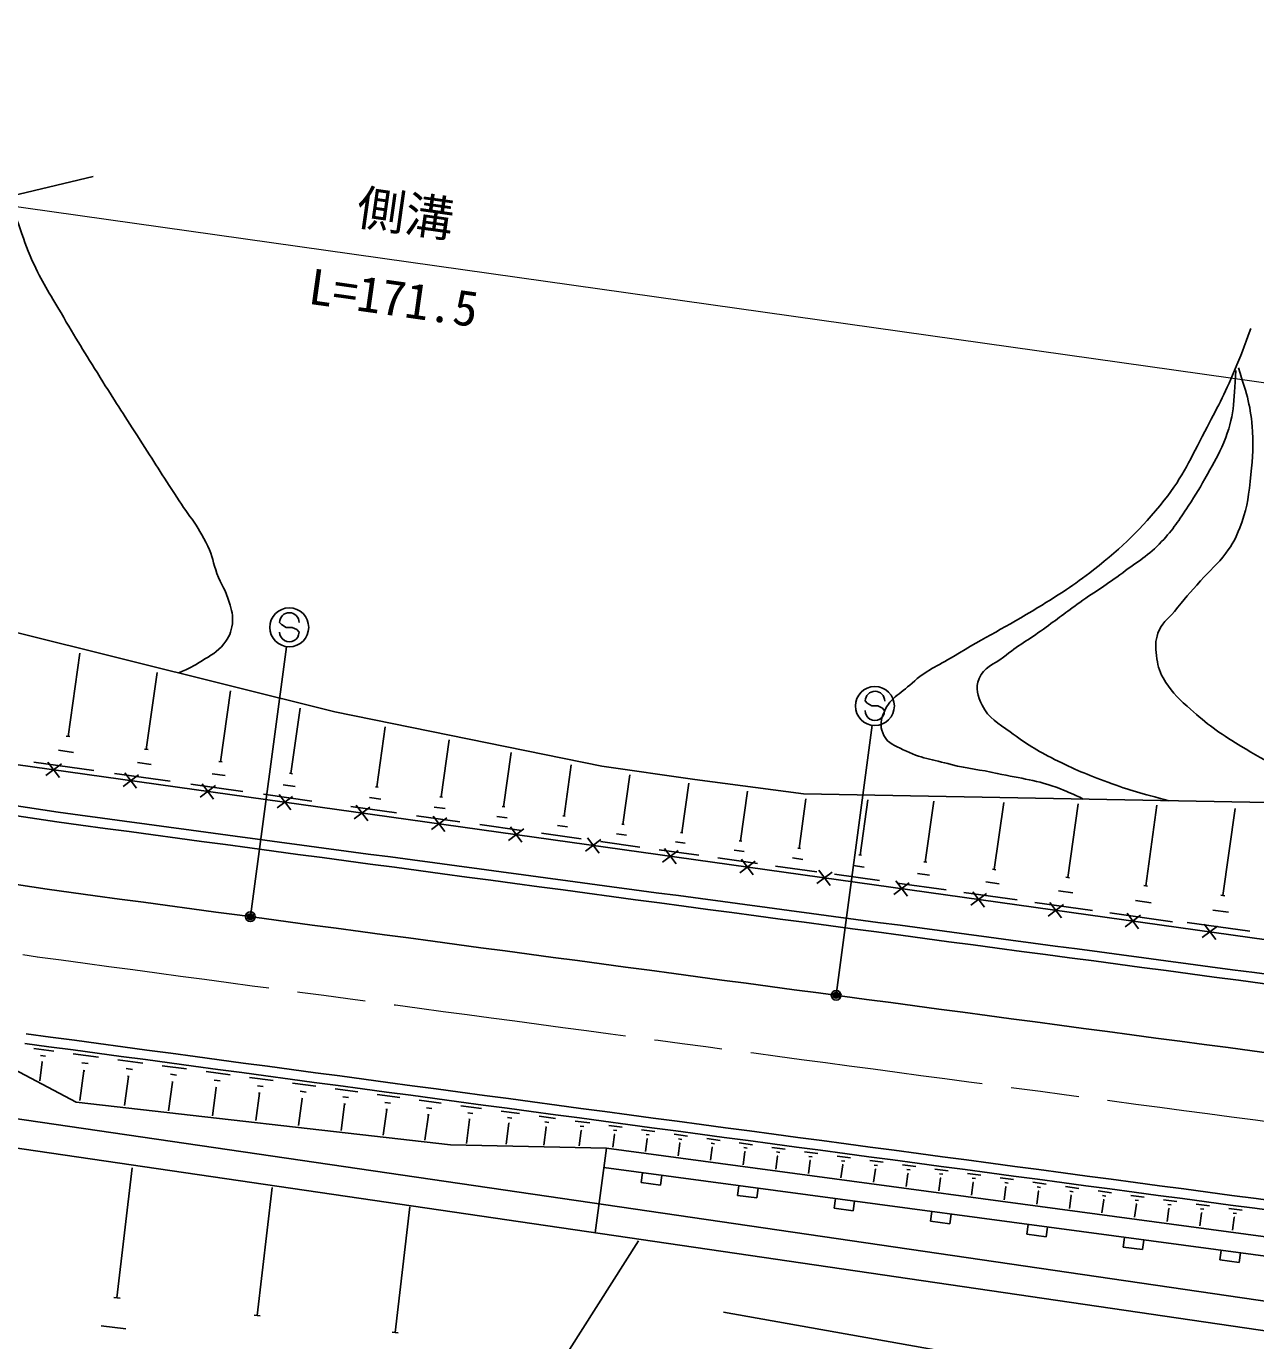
# Model space of a CAD drawing. Units: millimetres, scale not verified. Extents: x 0 to 700000, y -47500 to 447500.
# Drawn here: x 297565 to 360746, y 270808 to 338351 of the extents above; entities that cross this region are included whole.
import ezdxf
from ezdxf.enums import TextEntityAlignment as Align

# ---------------------------------------------------------------- set-up
doc = ezdxf.new("R2010")
doc.units = ezdxf.units.MM
doc.header["$LTSCALE"] = 1000
doc.header["$PDMODE"] = 32
doc.header["$PDSIZE"] = 500
doc.linetypes.add('CHAIN', pattern=[18.5, 12, -1.5, 3.5, -1.5])
for name, color, linetype, lineweight in [('M-STR-HTXT', 7, 'Continuous', 13), ('M-STR-STRC', 7, 'Continuous', 25), ('M-TTL-BAND', 7, 'Continuous', 25), ('S-TTL', 7, 'Continuous', 25)]:
    doc.layers.add(name, color=color, linetype=linetype, lineweight=lineweight)
doc.styles.add('@ＭＳ ゴシック', font='')
doc.styles.add('ＭＳ ゴシック', font='')
doc.styles.get('@ＭＳ ゴシック').set_extended_font_data('@MS Gothic')
doc.styles.get('ＭＳ ゴシック').set_extended_font_data('MS Gothic')

msp = doc.modelspace()

# ---------------------------------------------------------------- linework, layer by layer
at = {"layer": 'M-STR-HTXT'}
msp.add_line((402174, 314249), (231252, 338351), dxfattribs=at)
at = {"layer": 'M-STR-STRC'}
for p, q in [((310684, 307604), (310585, 307722)), ((310929, 307464), (310684, 307604)), ((311230, 307462), (310929, 307464)), ((311475, 307350), (311230, 307462)), ((311581, 307214), (311475, 307350)), ((309100, 292746), (310946, 306472)), ((340780, 303566), (340681, 303684)), ((341025, 303427), (340780, 303566)), ((341326, 303424), (341025, 303427)), ((341571, 303312), (341326, 303424)), ((341677, 303176), (341571, 303312)), ((339206, 288707), (341043, 302434))]:
    msp.add_line(p, q, dxfattribs=at)
for centre, radius in [((311079, 307463), 1000), ((341175, 303425), 1000), ((309080, 292597), 150), ((309080, 292597), 120), ((309080, 292597), 90), ((309080, 292597), 60), ((309080, 292597), 30), ((339186, 288558), 150), ((339186, 288558), 120), ((339186, 288558), 90), ((339186, 288558), 60), ((339186, 288558), 30)]:
    msp.add_circle(centre, radius, dxfattribs=at)
for centre, start, end in [((311085, 307718), 359.55488, 179.55488), ((311081, 307218), 179.55488, 359.55488), ((341181, 303680), 359.55488, 179.55488), ((341177, 303180), 179.55488, 359.55488)]:
    msp.add_arc(centre, 500, start, end, dxfattribs=at)
for p in [(309080, 292597), (339186, 288558)]:
    msp.add_point(p, dxfattribs=at)
at = {"layer": 'M-TTL-BAND', "color": 2, "linetype": 'CHAIN', "lineweight": 13}
msp.add_line((279105, 293452), (298134, 290539), dxfattribs=at)
msp.add_arc((6036222, 42866985), 42961371, 262.32441, 262.43011, dxfattribs=at)
at = {"layer": 'S-TTL'}
for p, q in [((259582, 320765), (301006, 330632)), ((214460, 311987), (363781, 291065)), ((238417, 306762), (299131, 297468)), ((238487, 307257), (299202, 297963)), ((313420, 303128), (297001, 307216)), ((299712, 301861), (300311, 306136)), ((303732, 301192), (304286, 305146)), ((307546, 300558), (308057, 304207)), ((237929, 303296), (298632, 294004)), ((311165, 299956), (311636, 303316)), ((327148, 300335), (313420, 303128)), ((315582, 299263), (316014, 302346)), ((299808, 301848), (299616, 301874)), ((318887, 298748), (319298, 301678)), ((299988, 301039), (299220, 301147)), ((303821, 301180), (303642, 301205)), ((307630, 300546), (307463, 300570)), ((322092, 298250), (322481, 301030)), ((301033, 300110), (297960, 300540)), ((298577, 299848), (299368, 300444)), ((299271, 299751), (298675, 300541)), ((304964, 299559), (302098, 299960)), ((302539, 299293), (303329, 299889)), ((303232, 299196), (302636, 299986)), ((303990, 300426), (303273, 300526)), ((307786, 299844), (307119, 299937)), ((311243, 299945), (311088, 299967)), ((325200, 297766), (325569, 300402)), ((331917, 299654), (327148, 300335)), ((308694, 299036), (306024, 299410)), ((306500, 298738), (307290, 299334)), ((307193, 298641), (306597, 299431)), ((311389, 299292), (310768, 299379)), ((315655, 299252), (315509, 299273)), ((328226, 297335), (328583, 299884)), ((331248, 296913), (331606, 299466)), ((337504, 298903), (331917, 299654)), ((312233, 298540), (309749, 298888)), ((310461, 298183), (311252, 298779)), ((311155, 298085), (310558, 298876)), ((315792, 298637), (315208, 298719)), ((318957, 298739), (318817, 298758)), ((334273, 296490), (334631, 299048)), ((337279, 296108), (337635, 298653)), ((381385, 298094), (337504, 298903)), ((340423, 295767), (340819, 298594)), ((316587, 297930), (314249, 298258)), ((314423, 297628), (315213, 298224)), ((315116, 297530), (314520, 298321)), ((319088, 298150), (318529, 298228)), ((322159, 298240), (322025, 298259)), ((343764, 295405), (344202, 298532)), ((347313, 295021), (347796, 298465)), ((351085, 294612), (351615, 298395)), ((355092, 294178), (355673, 298320)), ((359059, 293685), (359686, 298154)), ((319849, 297473), (317612, 297787)), ((318384, 297073), (319174, 297669)), ((319077, 296975), (318481, 297766)), ((323012, 297030), (320872, 297330)), ((322284, 297677), (321749, 297752)), ((323038, 296420), (322442, 297211)), ((325384, 297219), (324872, 297291)), ((325263, 297757), (325136, 297775)), ((328290, 297326), (328163, 297344)), ((322345, 296517), (323136, 297114)), ((326079, 296600), (324034, 296887)), ((326307, 295962), (327097, 296559)), ((327000, 295865), (326404, 296656)), ((328409, 296791), (327901, 296863)), ((331312, 296904), (331184, 296922)), ((329099, 296177), (327068, 296462)), ((332122, 295753), (330089, 296038)), ((330268, 295407), (331058, 296004)), ((330961, 295310), (330365, 296101)), ((331431, 296369), (330923, 296440)), ((334456, 295946), (333947, 296017)), ((334336, 296481), (334209, 296499)), ((337345, 296099), (337213, 296117)), ((335148, 295329), (333112, 295615)), ((334229, 294852), (335019, 295448)), ((334922, 294755), (334326, 295546)), ((338187, 294904), (336075, 295200)), ((337469, 295543), (336941, 295617)), ((340631, 295150), (340054, 295231)), ((340495, 295757), (340351, 295777)), ((343842, 295394), (343685, 295416)), ((338190, 294297), (338981, 294893)), ((338884, 294200), (338288, 294991)), ((341415, 294451), (339107, 294775)), ((343990, 294732), (343361, 294820)), ((347399, 295009), (347228, 295033)), ((351178, 294599), (350992, 294625)), ((342152, 293742), (342942, 294338)), ((342845, 293645), (342249, 294436)), ((344846, 293971), (342329, 294323)), ((348490, 293460), (345753, 293844)), ((346806, 293090), (346210, 293880)), ((347560, 294288), (346875, 294384)), ((351352, 293817), (350609, 293921)), ((355193, 294164), (354991, 294192)), ((346113, 293187), (346903, 293783)), ((352363, 292917), (349390, 293334)), ((350074, 292632), (350865, 293228)), ((350768, 292535), (350171, 293325)), ((355382, 293316), (354577, 293429)), ((359160, 293671), (358959, 293700)), ((356477, 292341), (353255, 292792)), ((354036, 292077), (354826, 292673)), ((354729, 291980), (354133, 292770)), ((359349, 292823), (358544, 292936)), ((360445, 291849), (357223, 292300)), ((357997, 291522), (358787, 292118)), ((358690, 291425), (358094, 292215)), ((295137, 285709), (300134, 283072)), ((298985, 285684), (297949, 285822)), ((298384, 285132), (298255, 284170)), ((298555, 285425), (298296, 285460)), ((298416, 285127), (298351, 285136)), ((301280, 285376), (299982, 285550)), ((300741, 285052), (300417, 285095)), ((303554, 285072), (302277, 285243)), ((300527, 284684), (300322, 283152)), ((300567, 284679), (300486, 284690)), ((302813, 284391), (302612, 282889)), ((303024, 284753), (302705, 284796)), ((302853, 284386), (302773, 284397)), ((305807, 284771), (304551, 284939)), ((305286, 284457), (304972, 284499)), ((308038, 284472), (306804, 284637)), ((305078, 284101), (304881, 282629)), ((305117, 284096), (305039, 284107)), ((307322, 283814), (307129, 282371)), ((307526, 284164), (307217, 284205)), ((307360, 283809), (307283, 283819)), ((310249, 284176), (309035, 284339)), ((309745, 283873), (309441, 283914)), ((312438, 283883), (311245, 284043)), ((314607, 283593), (313435, 283750)), ((300134, 283072), (319359, 280869)), ((309544, 283529), (309355, 282116)), ((309582, 283524), (309507, 283534)), ((311746, 283247), (311561, 281863)), ((311943, 283585), (311645, 283625)), ((311783, 283242), (311709, 283252)), ((314120, 283300), (313827, 283339)), ((316756, 283305), (315604, 283459)), ((316277, 283018), (315989, 283056)), ((318884, 283021), (317752, 283172)), ((294657, 282574), (369338, 271649)), ((313927, 282968), (313746, 281613)), ((313964, 282963), (313890, 282973)), ((316087, 282691), (315910, 281365)), ((316123, 282686), (316051, 282696)), ((318227, 282417), (318054, 281119)), ((318414, 282738), (318131, 282776)), ((318263, 282412), (318192, 282422)), ((320955, 282743), (319905, 282884)), ((320519, 282481), (320256, 282516)), ((322914, 282481), (321973, 282607)), ((324767, 282233), (323929, 282345)), ((320346, 282183), (320181, 280950)), ((320378, 282179), (320313, 282187)), ((322368, 281979), (322224, 280906)), ((322524, 282246), (322288, 282277)), ((322397, 281975), (322339, 281983)), ((324281, 281786), (324157, 280864)), ((324419, 282024), (324210, 282052)), ((324307, 281783), (324254, 281790)), ((326519, 281999), (325779, 282098)), ((326212, 281814), (326027, 281839)), ((328193, 281775), (327510, 281866)), ((294430, 281092), (369121, 270165)), ((326089, 281604), (325985, 280824)), ((326113, 281601), (326066, 281607)), ((327797, 281410), (327709, 280751)), ((327910, 281604), (327739, 281627)), ((327818, 281408), (327776, 281413)), ((329868, 281551), (329185, 281642)), ((329472, 281186), (329383, 280527)), ((329584, 281380), (329414, 281403)), ((329493, 281183), (329450, 281189)), ((331543, 281326), (330859, 281418)), ((331259, 281156), (331088, 281178)), ((333218, 281102), (332534, 281194)), ((319359, 280869), (327382, 280694)), ((327382, 280694), (326801, 276356)), ((327382, 280694), (372628, 274629)), ((331146, 280962), (331058, 280302)), ((331168, 280959), (331125, 280965)), ((332821, 280738), (332733, 280078)), ((332934, 280931), (332763, 280954)), ((332843, 280735), (332800, 280741)), ((334893, 280878), (334209, 280970)), ((334496, 280513), (334408, 279853)), ((334609, 280707), (334438, 280730)), ((334518, 280511), (334475, 280516)), ((336569, 280654), (335884, 280745)), ((336285, 280483), (336114, 280506)), ((338244, 280430), (337560, 280521)), ((302226, 273007), (303011, 279698)), ((327249, 279703), (372345, 273658)), ((336172, 280289), (336083, 279628)), ((336193, 280286), (336150, 280292)), ((337847, 280065), (337759, 279404)), ((337960, 280259), (337789, 280282)), ((337868, 280062), (337826, 280068)), ((339920, 280205), (339235, 280297)), ((339523, 279840), (339434, 279179)), ((339636, 280034), (339465, 280057)), ((339544, 279838), (339501, 279843)), ((341596, 279981), (340911, 280073)), ((341312, 279810), (341141, 279833)), ((343272, 279757), (342587, 279848)), ((329231, 279437), (329165, 278942)), ((330156, 278809), (330223, 279304)), ((341199, 279616), (341110, 278955)), ((341220, 279613), (341177, 279619)), ((342875, 279392), (342786, 278730)), ((342988, 279586), (342817, 279609)), ((342896, 279389), (342853, 279394)), ((344949, 279532), (344263, 279624)), ((344551, 279167), (344462, 278505)), ((344664, 279361), (344493, 279384)), ((344572, 279164), (344530, 279170)), ((346625, 279308), (345940, 279400)), ((346341, 279137), (346169, 279160)), ((348302, 279084), (347616, 279175)), ((349979, 278859), (349293, 278951)), ((309438, 272109), (310209, 278681)), ((329165, 278942), (330156, 278809)), ((334187, 278773), (334121, 278277)), ((334121, 278277), (335112, 278144)), ((335112, 278144), (335178, 278640)), ((346227, 278943), (346139, 278281)), ((346249, 278940), (346206, 278946)), ((347904, 278718), (347815, 278056)), ((348017, 278912), (347846, 278935)), ((347925, 278715), (347883, 278721)), ((349581, 278494), (349492, 277831)), ((349694, 278688), (349523, 278711)), ((349602, 278491), (349559, 278497)), ((351656, 278635), (350970, 278727)), ((351371, 278463), (351200, 278486)), ((353333, 278410), (352647, 278502)), ((355011, 278186), (354324, 278278)), ((316524, 271227), (317281, 277682)), ((339143, 278109), (339076, 277613)), ((339076, 277613), (340067, 277480)), ((340067, 277480), (340134, 277976)), ((351258, 278269), (351169, 277606)), ((351279, 278266), (351236, 278272)), ((352935, 278045), (352846, 277381)), ((353048, 278239), (352877, 278262)), ((352956, 278042), (352914, 278047)), ((354612, 277820), (354524, 277156)), ((354726, 278014), (354554, 278037)), ((354634, 277817), (354591, 277823)), ((356688, 277961), (356002, 278053)), ((356403, 277790), (356232, 277813)), ((358366, 277737), (357680, 277829)), ((360044, 277512), (359357, 277604)), ((344098, 277444), (344032, 276949)), ((344032, 276949), (345023, 276816)), ((345023, 276816), (345090, 277311)), ((356290, 277595), (356201, 276932)), ((356311, 277592), (356269, 277598)), ((357968, 277371), (357879, 276707)), ((358081, 277565), (357909, 277588)), ((357989, 277368), (357946, 277374)), ((359646, 277146), (359557, 276482)), ((359759, 277341), (359587, 277364)), ((359667, 277143), (359624, 277149)), ((349054, 276780), (348988, 276284)), ((348988, 276284), (349979, 276151)), ((349979, 276151), (350045, 276647)), ((324321, 268533), (329023, 275939)), ((354010, 276116), (353943, 275620)), ((353943, 275620), (354934, 275487)), ((354934, 275487), (355001, 275983)), ((358965, 275451), (358899, 274956)), ((358899, 274956), (359890, 274823)), ((359890, 274823), (359957, 275318)), ((302069, 273026), (302384, 272989)), ((333399, 272268), (351633, 269039)), ((301418, 271569), (302679, 271421)), ((309283, 272128), (309593, 272091)), ((316371, 271245), (316676, 271209))]:
    msp.add_line(p, q, dxfattribs=at)
for radius, start, end in [(42953871, 262.3245, 262.42258), (42954371, 262.3245, 262.43124), (42957871, 262.32446, 262.43114), (42965371, 262.32437, 262.43107), (42965871, 262.32436, 262.43107)]:
    msp.add_arc((6036222, 42866985), radius, start, end, dxfattribs=at)
for points, knots in [([(305407, 305123), (305962, 305374), (306140, 305458), (306576, 305733), (307055, 306035), (307372, 306176), (307721, 306622), (307989, 306965), (308102, 307216), (308155, 307648), (308208, 308081), (308113, 308333), (307997, 308754), (307830, 309360), (307583, 309644), (307366, 310234), (307166, 310777), (307141, 311115), (306892, 311636), (306352, 312765), (305847, 313286), (305174, 314341), (304436, 315498), (304019, 316145), (303279, 317302), (302530, 318474), (302098, 319122), (301364, 320303), (300564, 321590), (300112, 322309), (299350, 323619), (298748, 324655), (298366, 325215), (297870, 326304), (297542, 327024), (297429, 327457), (297159, 328200), (296735, 329364), (296615, 329746), (296132, 331200)], [0, 0, 0, 0, 1, 1, 1, 2, 2, 2, 3, 3, 3, 4, 4, 4, 5, 5, 5, 6, 6, 6, 7, 7, 7, 8, 8, 8, 9, 9, 9, 10, 10, 10, 11, 11, 11, 12, 12, 12, 13, 13, 13, 13]), ([(360493, 322826), (360124, 321786), (360008, 321494), (359656, 320657), (359130, 319407), (358768, 318736), (358134, 317537), (357384, 316118), (357041, 315256), (356042, 313999), (354803, 312440), (353968, 311662), (352409, 310423), (351353, 309585), (350704, 309188), (349555, 308483), (347887, 307458), (346890, 306989), (345218, 305972), (344373, 305457), (343818, 305269), (343088, 304602), (342459, 304028), (341897, 303804), (341604, 303004), (341456, 302599), (341438, 302281), (341642, 301901), (341868, 301479), (342203, 301392), (342631, 301178), (343535, 300727), (344127, 300677), (345104, 300417), (346011, 300176), (346548, 300168), (347463, 299961), (348735, 299673), (349494, 299644), (350706, 299162), (351175, 298976), (351355, 298910), (351885, 298638)], [0, 0, 0, 0, 1, 1, 1, 2, 2, 2, 3, 3, 3, 4, 4, 4, 5, 5, 5, 6, 6, 6, 7, 7, 7, 8, 8, 8, 9, 9, 9, 10, 10, 10, 11, 11, 11, 12, 12, 12, 13, 13, 13, 14, 14, 14, 14]), ([(356306, 298557), (354806, 298948), (354358, 299058), (353151, 299504), (352058, 299908), (351450, 300155), (350411, 300683), (349478, 301158), (348968, 301465), (348129, 302091), (347505, 302556), (347036, 302768), (346683, 303461), (346438, 303940), (346339, 304328), (346531, 304830), (346764, 305440), (347274, 305529), (347786, 305934), (348556, 306542), (349043, 306808), (349841, 307379), (350575, 307906), (350968, 308225), (351705, 308749), (352558, 309356), (353071, 309646), (353911, 310271), (354714, 310867), (355220, 311145), (355909, 311869), (356523, 312515), (356782, 312954), (357278, 313695), (357695, 314315), (357901, 314680), (358268, 315331), (358620, 315956), (358831, 316303), (359105, 316967), (359661, 318319), (359612, 318993), (359732, 320657)], [0, 0, 0, 0, 1, 1, 1, 2, 2, 2, 3, 3, 3, 4, 4, 4, 5, 5, 5, 6, 6, 6, 7, 7, 7, 8, 8, 8, 9, 9, 9, 10, 10, 10, 11, 11, 11, 12, 12, 12, 13, 13, 13, 14, 14, 14, 14]), ([(366965, 298360), (365420, 298823), (364953, 298983), (363706, 299494), (362087, 300157), (361204, 300608), (359715, 301528), (358677, 302169), (358129, 302593), (357221, 303408), (356667, 303906), (356367, 304223), (355993, 304866), (355757, 305272), (355706, 305552), (355647, 306018), (355591, 306465), (355579, 306742), (355724, 307169), (355900, 307685), (356227, 307856), (356569, 308282), (357075, 308912), (357376, 309251), (357912, 309855), (358411, 310419), (358770, 310669), (359216, 311275), (359560, 311742), (359717, 312039), (359926, 312580), (360270, 313469), (360355, 314013), (360464, 314959), (360578, 315958), (360637, 316527), (360579, 317530), (360503, 318832), (360309, 319352), (359869, 320792)], [0, 0, 0, 0, 1, 1, 1, 2, 2, 2, 3, 3, 3, 4, 4, 4, 5, 5, 5, 6, 6, 6, 7, 7, 7, 8, 8, 8, 9, 9, 9, 10, 10, 10, 11, 11, 11, 12, 12, 12, 13, 13, 13, 13])]:
    msp.add_open_spline(points, degree=3, knots=knots, dxfattribs=at)

# ---------------------------------------------------------------- texts
at = {"layer": 'M-STR-HTXT', "style": 'ＭＳ ゴシック'}
msp.add_text('側溝', height=1833, rotation=351.974, dxfattribs=at).set_placement((316853, 327290), align=Align.BOTTOM_CENTER)
at = {"layer": 'M-STR-HTXT', "style": '@ＭＳ ゴシック'}
msp.add_text('L=171.5', height=1833, rotation=351.974, dxfattribs=at).set_placement((316573, 325309), align=Align.TOP_CENTER)

doc.saveas('drawing.dxf')
